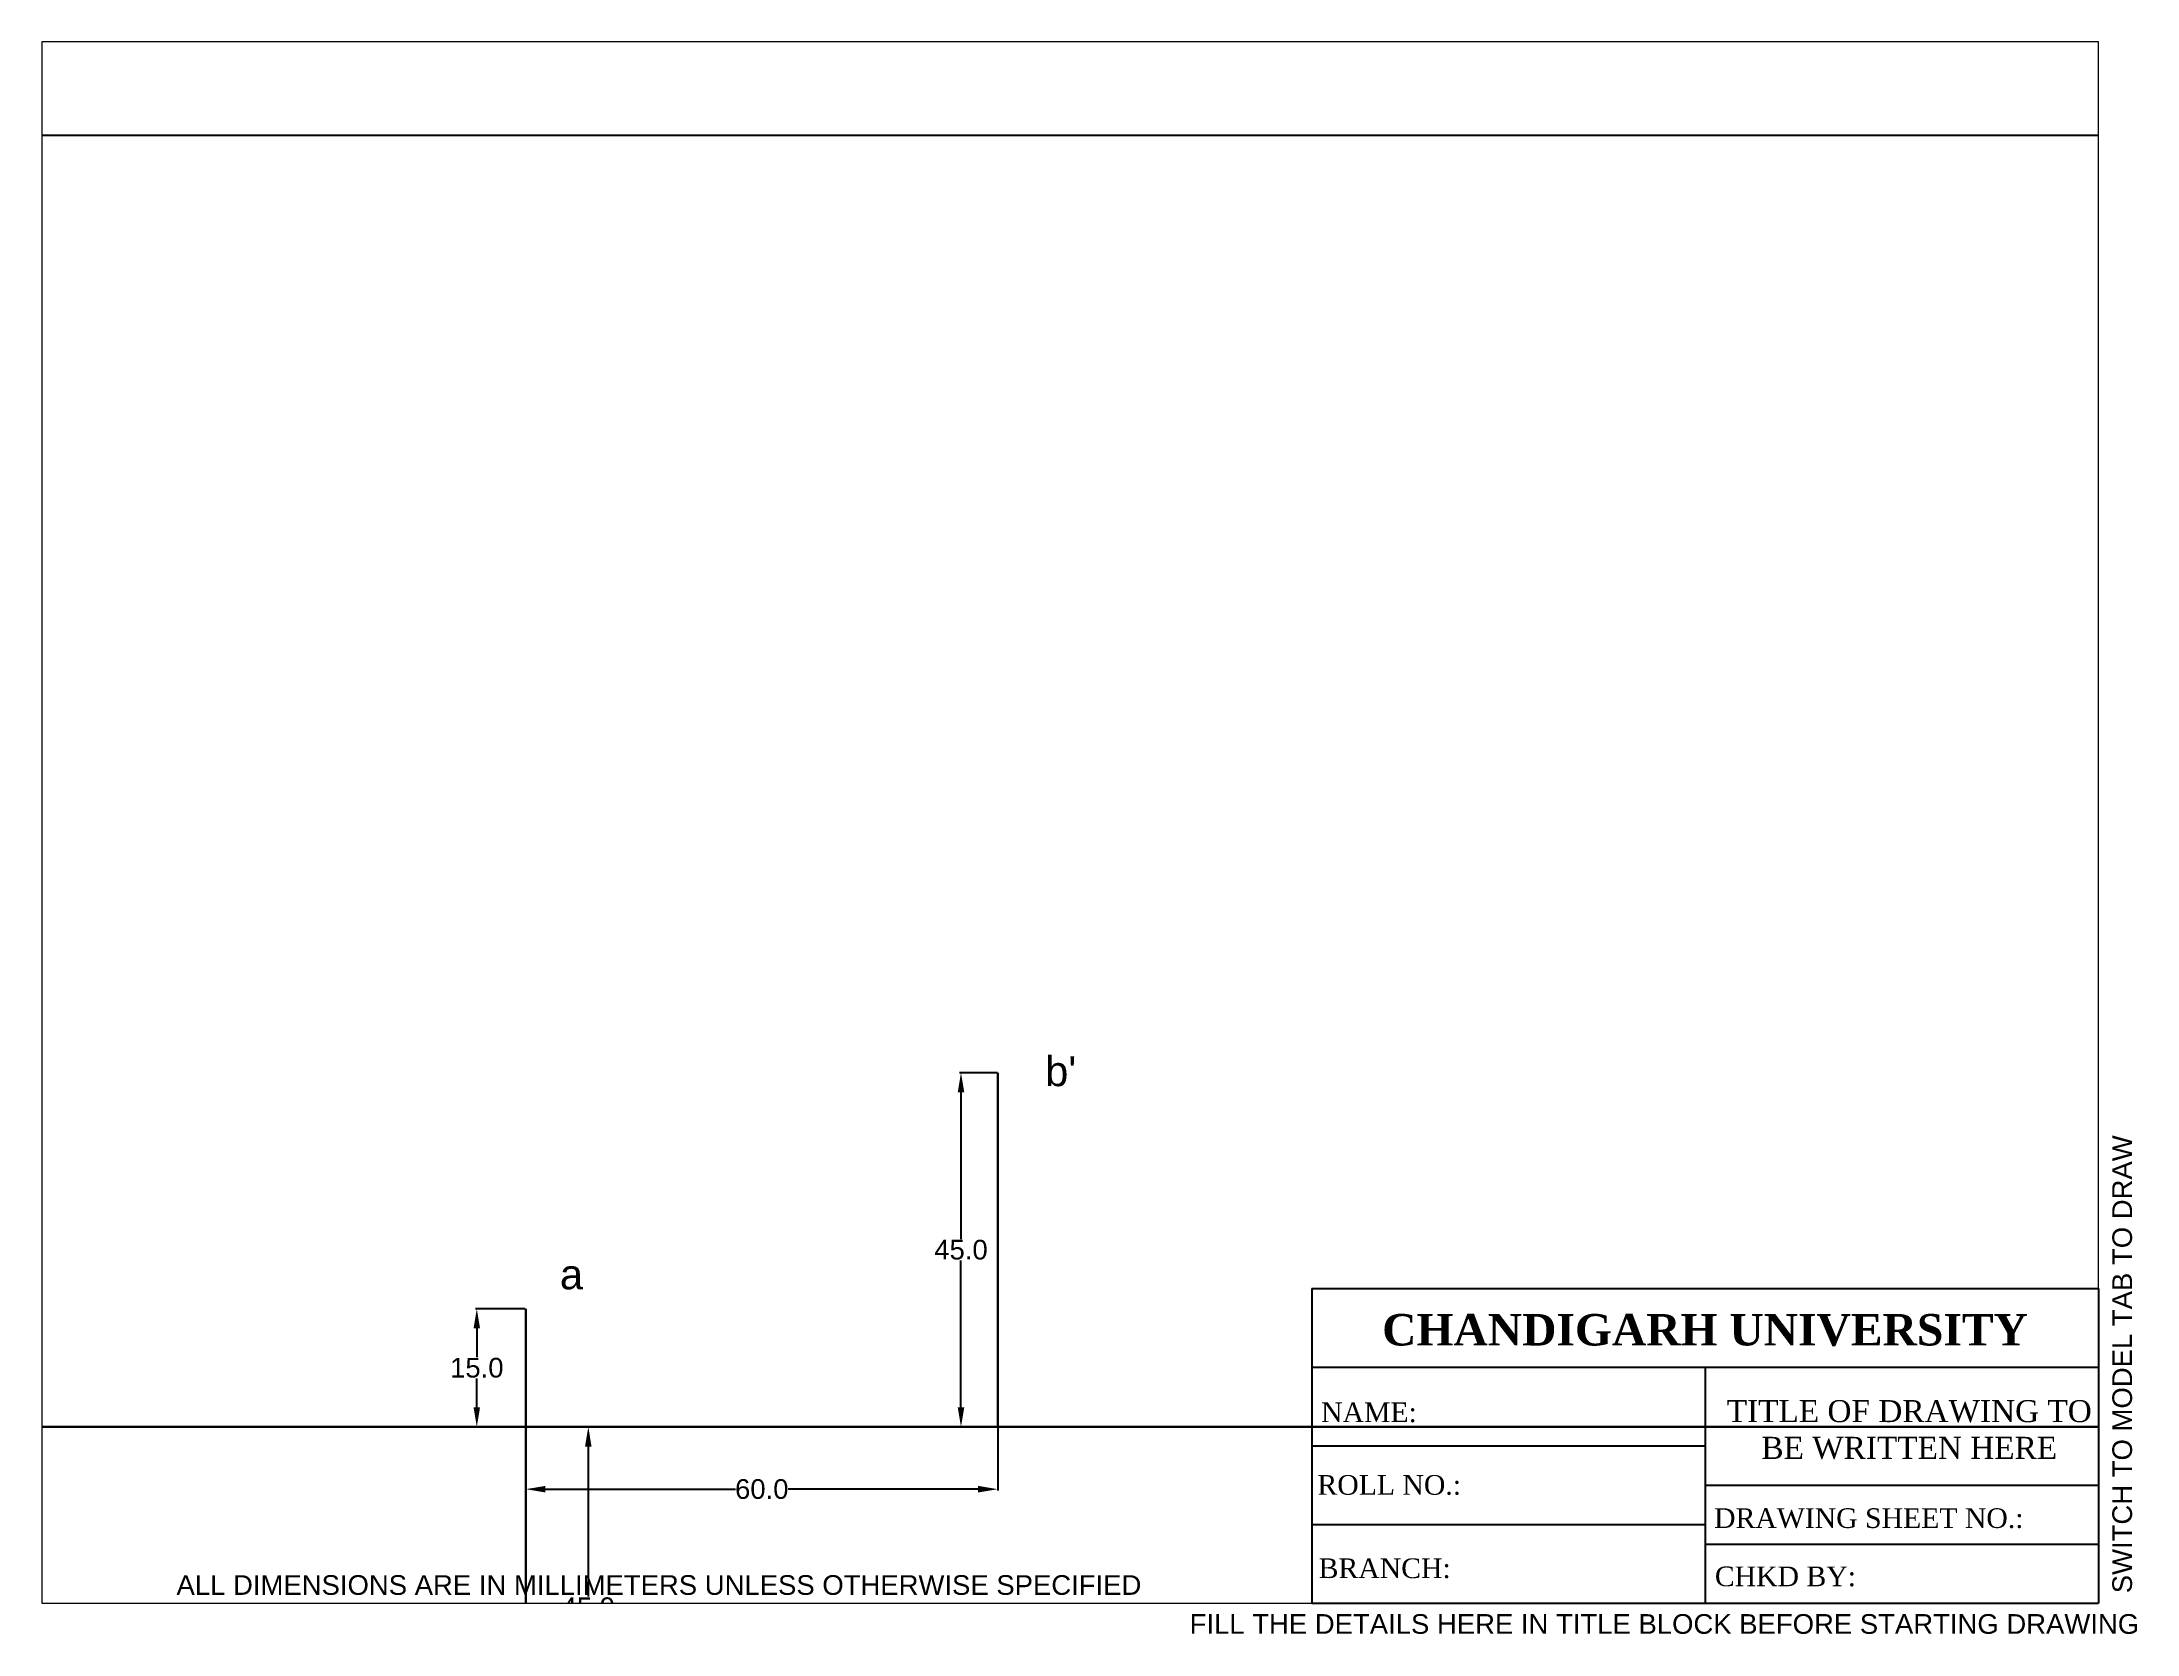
# Paper-space layout 'Layout1' of a CAD drawing. Header units: millimetres. Extents: x 0 to 266, y -4 to 198.
# The model-space entities are those that its viewports show. They can reach past a viewport. Long polylines and large blocks are cut down to what shows.
import ezdxf

# ---------------------------------------------------------------- set-up
doc = ezdxf.new("R2010")
doc.units = ezdxf.units.MM
doc.linetypes.add('ACAD_ISO08W100', pattern=[36, 24, -3, 6, -3])
doc.layers.add('Comments', color=10, linetype='Continuous', lineweight=13, plot=False)
doc.layers.add('thick continuous', color=7, linetype='Continuous', lineweight=30)
doc.styles.get("Standard").update_dxf_attribs({"font": 'arial.ttf'})
doc.dimstyles.get("Standard").update_dxf_attribs({"dimtxt": 2.5, "dimasz": 2.5, "dimexe": 0.18, "dimexo": 0.0625, "dimgap": 0.09, "dimtad": 0, "dimtih": 1, "dimtoh": 1, "dimdec": 1, "dimzin": 0, "dimdsep": 46, "dimtxsty": 'Standard', "dimcen": 0.09, "dimadec": 0, "dimazin": 0, "dimtfac": 1, "dimtdec": 1, "dimtofl": 0, "dimtmove": 0, "dimatfit": 3, "dimfxl": 1, "dimtolj": 1, "dimtzin": 0, "dimarcsym": 0})

# ---------------------------------------------------------------- blocks, each defined once
blk = doc.blocks.new('*D1')
at = {"layer": 'Defpoints', "color": 0, "transparency": 16777216}
for p in [(82.5, 45.87), (142.5, 45.87), (142.5, 37.95)]:
    blk.add_point(p, dxfattribs=at)
at = {"layer": 'thick continuous', "color": 0, "lineweight": -2, "transparency": 16777216}
for p, q in [((82.5, 45.81), (82.5, 37.77)), ((142.5, 45.81), (142.5, 37.77)), ((85, 37.95), (109.16, 37.95)), ((140, 37.95), (115.84, 37.95))]:
    blk.add_line(p, q, dxfattribs=at)
at = {"layer": 'thick continuous', "color": 0, "transparency": 16777216}
for points in [[(85, 38.36), (85, 37.53), (82.5, 37.95)], [(140, 38.36), (140, 37.53), (142.5, 37.95)]]:
    blk.add_solid(points, dxfattribs=at)
at = {"layer": 'thick continuous', "color": 0, "lineweight": 5, "transparency": 16777216, "insert": (112.5, 37.95), "char_height": 2.5, "attachment_point": 5}
blk.add_mtext('\\A1;60.0', dxfattribs=at)
blk = doc.blocks.new('*D2')
at = {"layer": 'Defpoints', "color": 0, "transparency": 16777216}
for p in [(142.5, 90.87), (137.82, 45.87), (142.5, 45.87)]:
    blk.add_point(p, dxfattribs=at)
at = {"layer": 'thick continuous', "color": 0, "lineweight": -2, "transparency": 16777216}
for p, q in [((142.44, 90.87), (137.64, 90.87)), ((137.82, 88.37), (137.82, 69.73)), ((137.82, 48.37), (137.82, 67)), ((142.44, 45.87), (137.64, 45.87))]:
    blk.add_line(p, q, dxfattribs=at)
at = {"layer": 'thick continuous', "color": 0, "transparency": 16777216}
for points in [[(137.4, 88.37), (138.24, 88.37), (137.82, 90.87)], [(137.4, 48.37), (138.24, 48.37), (137.82, 45.87)]]:
    blk.add_solid(points, dxfattribs=at)
at = {"layer": 'thick continuous', "color": 0, "lineweight": 5, "transparency": 16777216, "insert": (137.82, 68.37), "char_height": 2.5, "attachment_point": 5}
blk.add_mtext('\\A1;45.0', dxfattribs=at)
blk = doc.blocks.new('*D5')
at = {"layer": 'Defpoints', "color": 0, "transparency": 16777216}
for p in [(82.5, 60.87), (76.28, 45.87), (82.5, 45.87)]:
    blk.add_point(p, dxfattribs=at)
at = {"layer": 'thick continuous', "color": 0, "lineweight": -2, "transparency": 16777216}
for p, q in [((82.44, 60.87), (76.1, 60.87)), ((76.28, 58.37), (76.28, 54.73)), ((76.28, 48.37), (76.28, 52)), ((82.44, 45.87), (76.1, 45.87))]:
    blk.add_line(p, q, dxfattribs=at)
at = {"layer": 'thick continuous', "color": 0, "transparency": 16777216}
for points in [[(75.86, 58.37), (76.69, 58.37), (76.28, 60.87)], [(75.86, 48.37), (76.69, 48.37), (76.28, 45.87)]]:
    blk.add_solid(points, dxfattribs=at)
at = {"layer": 'thick continuous', "color": 0, "lineweight": 5, "transparency": 16777216, "insert": (76.28, 53.37), "char_height": 2.5, "attachment_point": 5}
blk.add_mtext('\\A1;15.0', dxfattribs=at)
blk = doc.blocks.new('*D6')
at = {"layer": 'Defpoints', "color": 0, "transparency": 16777216}
for p in [(82.5, 45.87), (82.5, 0), (90.45, 0)]:
    blk.add_point(p, dxfattribs=at)
at = {"layer": 'thick continuous', "color": 0, "lineweight": -2, "transparency": 16777216}
for p, q in [((82.56, 45.87), (90.63, 45.87)), ((90.45, 43.37), (90.45, 24.3)), ((90.45, 2.5), (90.45, 21.57)), ((82.56, 0), (90.63, 0))]:
    blk.add_line(p, q, dxfattribs=at)
at = {"layer": 'thick continuous', "color": 0, "transparency": 16777216}
for points in [[(90.03, 43.37), (90.86, 43.37), (90.45, 45.87)], [(90.03, 2.5), (90.86, 2.5), (90.45, 0)]]:
    blk.add_solid(points, dxfattribs=at)
at = {"layer": 'thick continuous', "color": 0, "lineweight": 5, "transparency": 16777216, "insert": (90.45, 22.93), "char_height": 2.5, "attachment_point": 5}
blk.add_mtext('\\A1;45.9', dxfattribs=at)

msp = doc.modelspace()

# ---------------------------------------------------------------- linework, layer by layer
msp.add_lwpolyline([(0, 0), (297, 0), (297, 210), (0, 210)], close=True)
at = {"layer": 'thick continuous'}
for p, q in [((142.5, 45.87), (142.5, 90.87)), ((82.5, 45.87), (82.5, 60.87)), ((82.5, 45.87), (142.5, 45.87)), ((82.5, 45.87), (82.5, 0.87))]:
    msp.add_line(p, q, dxfattribs=at)
msp.add_xline((120.49, 45.87), (1, 0), dxfattribs=at)

# ---------------------------------------------------------------- texts
at = {"layer": 'thick continuous', "insert": (148.51, 92.97), "char_height": 3.8, "attachment_point": 1}
msp.add_mtext("b'", dxfattribs=at)
at = {"layer": 'thick continuous', "insert": (86.84, 67.15), "char_height": 3.8, "attachment_point": 1}
msp.add_mtext_dynamic_manual_height_columns('a', width=6.6677, gutter_width=12.5, heights=[0], dxfattribs=at)

# ---------------------------------------------------------------- dimensions: what is measured, and where the dimension line sits
at = {"layer": 'thick continuous', "lineweight": 5}
for base, p1, p2, picture, middle in [((137.82, 45.87), (142.5, 90.87), (142.5, 45.87), '*D2', (137.82, 68.37)), ((76.28, 45.87), (82.5, 60.87), (82.5, 45.87), '*D5', (76.28, 53.37)), ((90.45, 0), (82.5, 45.87), (82.5, 0), '*D6', (90.45, 22.93))]:
    dim = msp.add_linear_dim(base=base, p1=p1, p2=p2, angle=90, dimstyle='Standard', dxfattribs=at)
    dim.commit()
    dim.dimension.update_dxf_attribs({"geometry": picture, "text_midpoint": middle})
dim = msp.add_linear_dim(base=(142.5, 37.95), p1=(82.5, 45.87), p2=(142.5, 45.87), dimstyle='Standard', dxfattribs=at)
dim.commit()
dim.dimension.update_dxf_attribs({"geometry": '*D1', "text_midpoint": (112.5, 37.95)})

psp = doc.layouts.get("Layout1")

# ---------------------------------------------------------------- linework, layer by layer
for p, q in [((161.41, 40), (261.41, 40)), ((161.41, 40), (161.41, 0)), ((261.41, 40), (261.41, 0)), ((161.41, 30), (261.41, 30)), ((161.41, 30), (194.27, 30)), ((211.41, 30), (211.41, 0)), ((161.41, 20), (211.41, 20)), ((211.41, 15), (261.41, 15)), ((161.41, 10), (211.41, 10)), ((211.41, 7.5), (261.41, 7.5)), ((161.41, 0), (261.41, 0))]:
    psp.add_line(p, q)

# ---------------------------------------------------------------- texts
at = {"attachment_point": 1}
for s, width, insert, char_height in [('\\pxqc;{\\fTimes New Roman|b1|i0|c0|p18;CHANDIGARH UNIVERSITY}', 80.8177, (170.98, 36.75), 4), ('\\pxqc;{\\fTimes New Roman|b0|i0|c0|p18;TITLE OF DRAWING TO BE WRITTEN HERE}', 46.4985, (214.1, 25.81), 2.8)]:
    psp.add_mtext_dynamic_manual_height_columns(s, width=width, gutter_width=40, heights=[0], dxfattribs=dict(at, insert=insert, char_height=char_height))
at = {"linetype": 'ACAD_ISO08W100', "lineweight": 100, "char_height": 2.5, "attachment_point": 1}
for s, width, insert in [('{\\fTimes New Roman|b0|i0|c0|p18;NAME:}', 45.3199, (162.59, 25.51)), ('{\\fTimes New Roman|b0|i0|c0|p18;ROLL NO.:}', 45.3199, (162.13, 16.28)), ('{\\fTimes New Roman|b0|i0|c0|p18;DRAWING SHEET NO.:}', 45.3199, (212.54, 12.06)), ('{\\fTimes New Roman|b0|i0|c0|p18;BRANCH:}', 45.3199, (162.28, 5.69)), ('{\\fTimes New Roman|b0|i0|c0|p18;CHKD BY: }', 47.9779, (212.64, 4.66))]:
    psp.add_mtext_dynamic_manual_height_columns(s, width=width, gutter_width=25, heights=[0], dxfattribs=dict(at, insert=insert))
at = {"layer": 'Comments'}
psp.add_text('SWITCH TO MODEL TAB TO DRAW', height=2.5, rotation=90, dxfattribs=at).set_placement((265.66, 1.26))
psp.add_text('FILL THE DETAILS HERE IN TITLE BLOCK BEFORE STARTING DRAWING', height=2.5, dxfattribs=at).set_placement((145.88, -3.89))
at = {"layer": 'thick continuous'}
psp.add_text('ALL DIMENSIONS ARE IN MILLIMETERS UNLESS OTHERWISE SPECIFIED', height=2.5, dxfattribs=at).set_placement((17.11, 1.06))

# ---------------------------------------------------------------- viewports
psp.add_viewport(center=(130.71, 99.21), size=(261.41, 198.4125), view_center_point=(151.71, 122.67), view_height=198.4125, dxfattribs=at)

doc.saveas('drawing.dxf')
